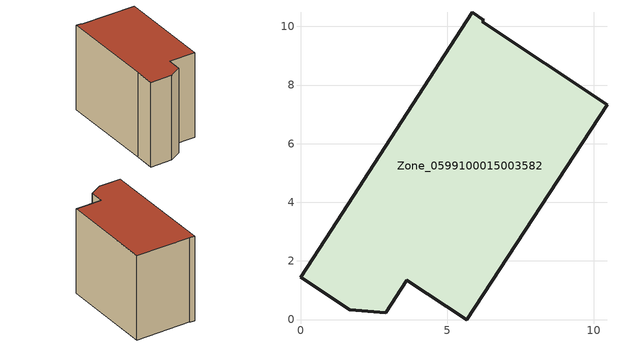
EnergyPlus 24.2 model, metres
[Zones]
Zone_0599100015003582
 floor ground (C_G): 6.25,10.22 6.21,10.16 10.46,7.33 5.68,0 3.63,1.35 2.9,0.24 1.68,0.34 0,1.45 1.05,3.05 5.85,10.48 z0.84
 wall outside (C_F): 1.68,0.34 2.9,0.24 3.63,1.35 5.68,0 10.46,7.33 6.21,10.16 6.25,10.22 5.85,10.48 1.05,3.05 0,1.45 1.68,0.34 z0.84:8.79
 roof outside (C_R): 6.21,10.16 6.25,10.22 5.85,10.48 1.05,3.05 0,1.45 1.68,0.34 2.9,0.24 3.63,1.35 5.68,0 10.46,7.33 z8.79
[BUILDING]
Pand.0599100015003582: North Axis=0; Terrain=City; Loads Convergence Tolerance Value=0.04; Temperature Convergence Tolerance Value=0.4; Solar Distribution=FullExterior; Maximum Number of Warmup Days=25; Minimum Number of Warmup Days=1
[Site:Location]
Rotterdam.The.Hague.AP_ZH_NLD Design_Conditions: Latitude=51.96; Longitude=4.45; Time Zone=1; Elevation=-4.5
[SITE:GROUNDTEMPERATURE:BUILDINGSURFACE]
18, 18, 18, 18, 18, 18, 18, 18, 18, 18, 18, 18
[MATERIAL] Thermal Absorptance=0.9; Solar Absorptance=0.7; Visible Absorptance=0.7
Name | Roughness | Thickness | Conductivity | Density | Specific Heat
G.TI.1965-1974 | MediumSmooth | 0.15 | 0.882353 | 540 | 1210
F.TI.1965-1974 | Rough | 0.3 | 0.697674 | 1920 | 840
R.TI.1965-1974 | MediumRough | 0.2 | 0.232558 | 1500 | 1000
[CONSTRUCTION]
C_G: G.TI.1965-1974
C_F: F.TI.1965-1974
C_R: R.TI.1965-1974
[ZONE]
Zone_0599100015003582: Type=1; Multiplier=1; Ceiling Height=Autocalculate; Volume=Autocalculate; Floor Area=autocalculate; Part of Total Floor Area=Yes
[ZONEINFILTRATION:DESIGNFLOWRATE]
Infil_Zone_0599100015003582: Zone or ZoneList or Space or SpaceList=Zone_0599100015003582; Schedule=AlwaysOn; Design Flow Rate Calculation Method=Flow/Area; Flow Rate per Floor Area=0.003; Constant Term Coefficient=1; Temperature Term Coefficient=0; Velocity Term Coefficient=0; Velocity Squared Term Coefficient=0
[HVACTEMPLATE:ZONE:IDEALLOADSAIRSYSTEM]
Zone_0599100015003582: Maximum Heating Supply Air Temperature=50; Minimum Cooling Supply Air Temperature=13; Maximum Heating Supply Air Humidity Ratio=0.0156; Minimum Cooling Supply Air Humidity Ratio=0.0077; Heating Limit=NoLimit; Cooling Limit=NoLimit; Dehumidification Control Type=ConstantSensibleHeatRatio; Cooling Sensible Heat Ratio=0.7; Dehumidification Setpoint=60; Humidification Control Type=None; Humidification Setpoint=30; Outdoor Air Method=None; Outdoor Air Flow Rate per Person=0.00944; Outdoor Air Flow Rate per Zone Floor Area=0; Outdoor Air Flow Rate per Zone=0; Demand Controlled Ventilation Type=None; Outdoor Air Economizer Type=NoEconomizer; Heat Recovery Type=None; Sensible Heat Recovery Effectiveness=0.7; Latent Heat Recovery Effectiveness=0.65
[ZONECONTROL:THERMOSTAT]
ThermostatControl_Zone_0599100015003582: Zone or ZoneList=Zone_0599100015003582; Control Type Schedule=DualSetpointControlType; Control 1=Thermostat_Zone_0599100015003582; Temperature Difference Between Cutout And Setpoint=0
[THERMOSTATSETPOINT:DUALSETPOINT]
Thermostat_Zone_0599100015003582: Heating Setpoint Temperature Schedule=HeatingSetpoint_Zone_0599100015003582; Cooling Setpoint Temperature Schedule=CoolingSetpoint_Zone_0599100015003582
[SCHEDULE:COMPACT]
HeatingSetpoint_Zone_0599100015003582: Through: 12/31, For: AllDays, Until: 24:00, 21
CoolingSetpoint_Zone_0599100015003582: Through: 12/31, For: AllDays, Until: 24:00, 24
DualSetpointControlType: Through: 12/31, For: AllDays, Until: 24:00, 4
AlwaysOn: Through: 12/31, For: AllDays, Until: 24:00, 1
